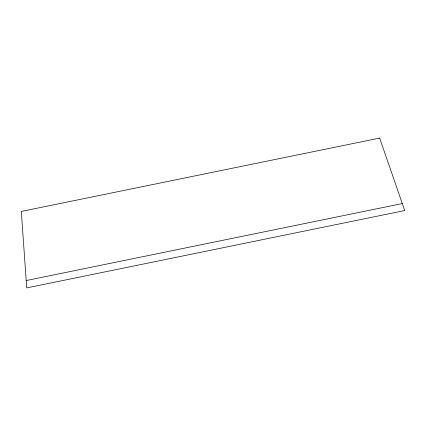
<?xml version="1.0" encoding="UTF-8"?>
<svg xmlns="http://www.w3.org/2000/svg" width="426" height="426" viewBox="0 0 426 426"><rect width="100%" height="100%" fill="white"/><g stroke="black" fill="none" stroke-linecap="round" stroke-linejoin="round"><path stroke-width="0.64" d="M26.215 280.548L402.288 203.564M379.657 138.088L21.3 211.445L26.737 287.912L404.7 210.54L379.657 138.088"/></g></svg>
